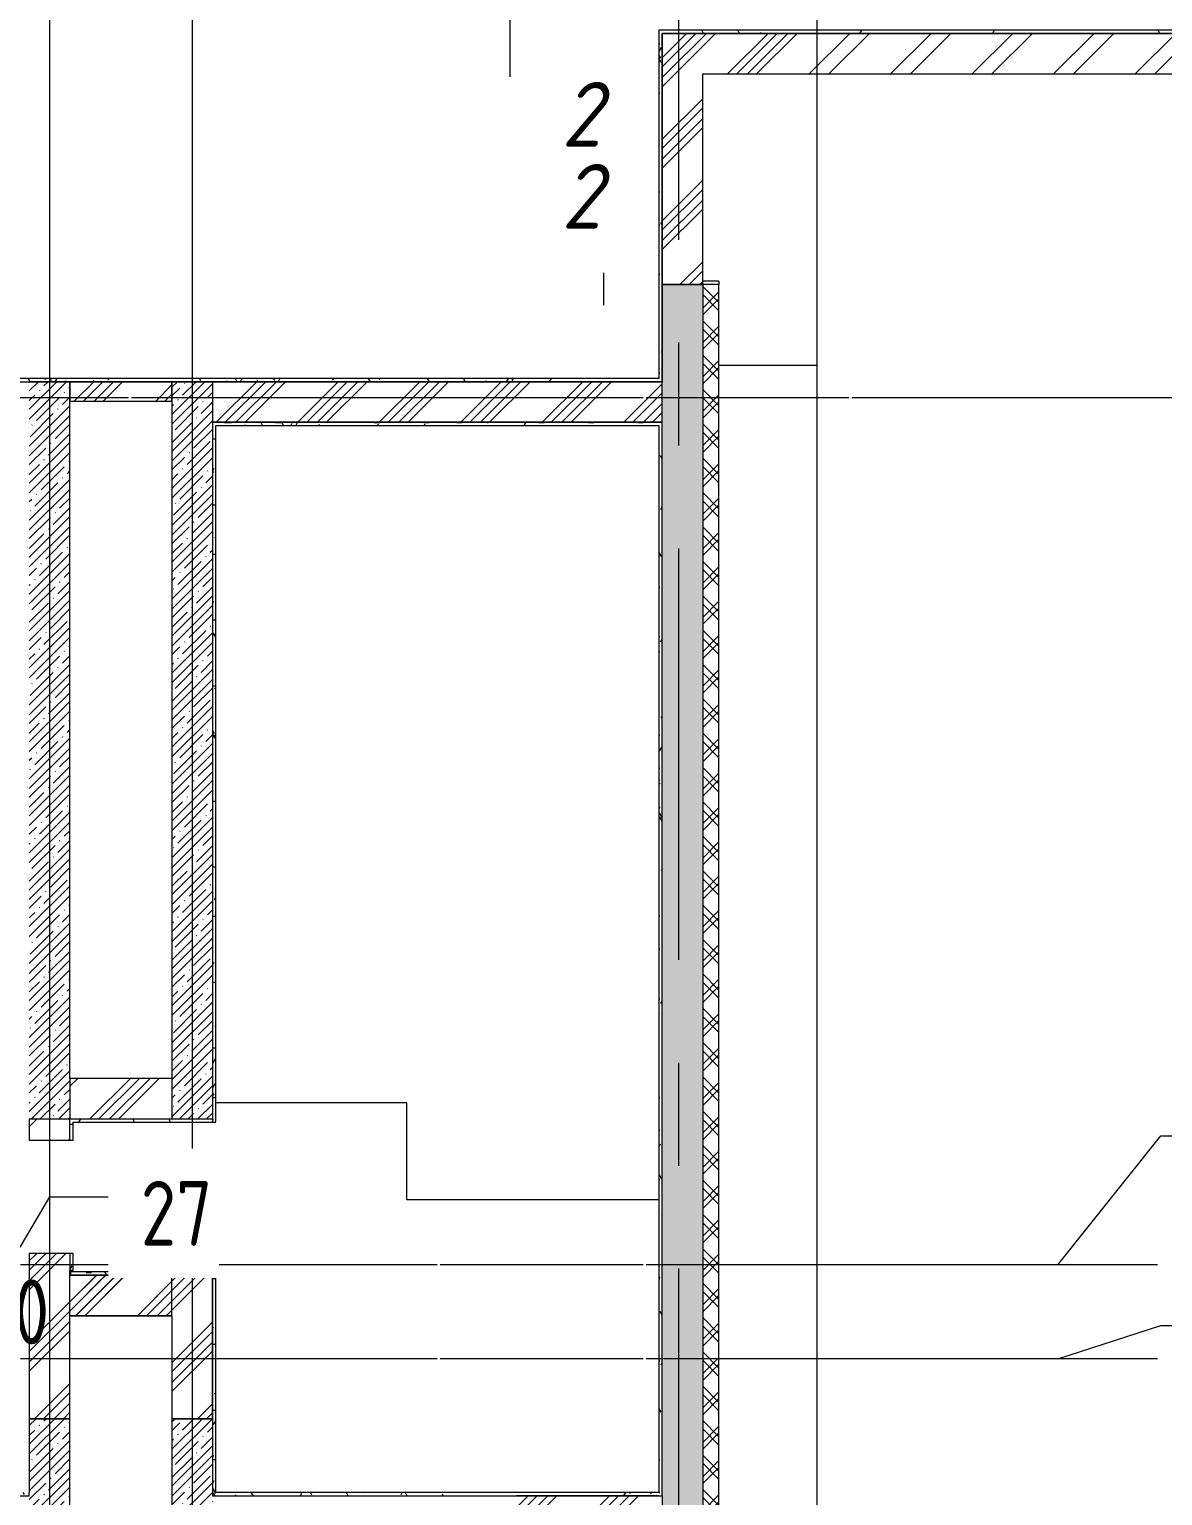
# Model space of a CAD drawing. Header units: metres. Extents: x 50 to 891, y -1294 to 247.
# Drawn here: x 599.17 to 634.13, y -1119.12 to -1073.87 of the extents above; entities that cross this region are included whole.
import ezdxf

# ---------------------------------------------------------------- set-up
doc = ezdxf.new("R2010")
doc.units = ezdxf.units.M
doc.linetypes.add('Линия сетки', pattern=[22.225, 12.7, -3.175, 3.175, -3.175])
doc.layers.add('ПЛАН', color=8, linetype='Continuous')
doc.styles.add('ISOCPEUR', font='isocpeur.ttf', dxfattribs={"width": 0.8, "height": 200})
doc.styles.add('ISOCPEUR_I_1', font='isocpeui.ttf', dxfattribs={"width": 0.9, "height": 250})
pattern_1 = [(45, (788.3719, -1465.799), (-1.257236, 1.257236), []), (45, (788.3719, -1463.894), (-1.257236, 1.257236), [])]
pattern_2 = [(45, (788.3719, -1465.799), (-0.5702463, 0.5702463), []), (45, (788.9421, -1465.799), (-0.5702463, 0.5702463), [1.008065, -0.201615, 0.016765, -0.18485])]
pattern_3 = [(0, (788.3719, -1465.799), (2.032, 0.508), [0.16764, -1.35636, 0.16764, -1.35636, -8.128]), (0, (788.3719, -1465.799), (2.032, 0.508), [-3.048, 0.16764, -2.88036, 0.16764, -1.35636, -3.556]), (0, (788.3719, -1465.799), (2.032, 0.508), [-7.62, 0.16764, -0.84836, 0.16764, -2.37236]), (120, (789.1339, -1465.545), (-1.4559409, 1.5057636), [0.16764, -1.35636, 0.16764, -9.48436]), (120, (789.1339, -1465.545), (-1.4559409, 1.5057636), [-1.69164, -1.35636, 0.16764, -2.88036, -5.08]), (120, (789.1339, -1465.545), (-1.4559409, 1.5057636), [-6.096, 0.16764, -1.35636, 0.16764, -3.38836]), (120, (789.1339, -1465.545), (-1.4559409, 1.5057636), [-7.78764, -0.84836, 0.16764, -2.37236]), (240, (789.3879, -1464.529), (-0.5760591, -2.0137636), [0.16764, -1.35636, 0.16764, -9.48436]), (240, (789.3879, -1464.529), (-0.5760591, -2.0137636), [-1.69164, -1.35636, 0.16764, -2.88036, -5.08]), (240, (789.3879, -1464.529), (-0.5760591, -2.0137636), [-6.096, 0.16764, -1.35636, 0.16764, -3.38836]), (240, (789.3879, -1464.529), (-0.5760591, -2.0137636), [-7.78764, -0.84836, 0.16764, -2.37236])]
pattern_4 = [(45, (625.0524, -1463.4442), (-1.257236, 1.257236), []), (45, (625.0524, -1461.5392), (-1.257236, 1.257236), [])]
pattern_5 = [(45, (625.0524, -1463.4442), (-0.5702463, 0.5702463), []), (45, (625.62266, -1463.4442), (-0.5702463, 0.5702463), [1.008065, -0.201615, 0.016765, -0.18485])]
pattern_6 = [(0, (625.0524, -1463.44417), (2.032, 0.508), [0.16764, -1.35636, 0.16764, -1.35636, -8.128]), (0, (625.0524, -1463.44417), (2.032, 0.508), [-3.048, 0.16764, -2.88036, 0.16764, -1.35636, -3.556]), (0, (625.0524, -1463.44417), (2.032, 0.508), [-7.62, 0.16764, -0.84836, 0.16764, -2.37236]), (120, (625.8144, -1463.19017), (-1.4559409, 1.5057636), [0.16764, -1.35636, 0.16764, -9.48436]), (120, (625.8144, -1463.19017), (-1.4559409, 1.5057636), [-1.69164, -1.35636, 0.16764, -2.88036, -5.08]), (120, (625.8144, -1463.19017), (-1.4559409, 1.5057636), [-6.096, 0.16764, -1.35636, 0.16764, -3.38836]), (120, (625.8144, -1463.19017), (-1.4559409, 1.5057636), [-7.78764, -0.84836, 0.16764, -2.37236]), (240, (626.0684, -1462.17417), (-0.5760591, -2.0137636), [0.16764, -1.35636, 0.16764, -9.48436]), (240, (626.0684, -1462.17417), (-0.5760591, -2.0137636), [-1.69164, -1.35636, 0.16764, -2.88036, -5.08]), (240, (626.0684, -1462.17417), (-0.5760591, -2.0137636), [-6.096, 0.16764, -1.35636, 0.16764, -3.38836]), (240, (626.0684, -1462.17417), (-0.5760591, -2.0137636), [-7.78764, -0.84836, 0.16764, -2.37236])]

msp = doc.modelspace()

# ---------------------------------------------------------------- hatches: boundary and pattern name
at = {"layer": 'ПЛАН', "lineweight": 13}
h = msp.add_hatch(dxfattribs=at)
h.set_pattern_fill('FP_4', color=8, scale=0.005, style=0, pattern_type=2)
h.set_pattern_definition(pattern_3)
h.paths.add_polyline_path([(618.595, -1073.994), (637.32, -1073.994), (637.32, -1073.894), (618.595, -1073.894)])
h = msp.add_hatch(dxfattribs=at)
h.set_pattern_fill('FP_4', color=8, scale=0.005, style=0, pattern_type=2)
h.set_pattern_definition(pattern_6)
h.paths.add_polyline_path([(618.595, -1073.994), (623.469, -1073.994), (623.469, -1073.894), (618.595, -1073.894)])
h = msp.add_hatch(dxfattribs=at)
h.set_pattern_fill('FP_4', color=8, scale=0.005, style=0, pattern_type=2)
h.set_pattern_definition(pattern_3)
h.paths.add_polyline_path([(618.595, -1084.743), (618.695, -1084.743), (618.695, -1073.994), (618.595, -1073.994), (618.595, -1084.643)])
h = msp.add_hatch(dxfattribs=at)
h.set_pattern_fill('FP_4', color=8, scale=0.005, style=0, pattern_type=2)
h.set_pattern_definition(pattern_6)
h.paths.add_polyline_path([(618.595, -1084.743), (618.695, -1084.743), (618.695, -1073.994), (618.595, -1073.994), (618.595, -1084.643)])
h = msp.add_hatch(dxfattribs=at)
h.set_pattern_fill('FP_3', color=8, scale=0.005, style=0, pattern_type=2)
h.set_pattern_definition(pattern_1)
h.paths.add_polyline_path([(636.07, -1075.244), (636.07, -1073.994), (618.695, -1073.994), (618.695, -1075.244), (635.529, -1075.244)])
h = msp.add_hatch(dxfattribs=at)
h.set_pattern_fill('FP_2', color=8, scale=0.005, style=0, pattern_type=2)
h.set_pattern_definition(pattern_4)
h.paths.add_polyline_path([(623.469, -1075.244), (623.469, -1073.994), (618.695, -1073.994), (618.695, -1075.244), (619.945, -1075.244)])
h = msp.add_hatch(dxfattribs=at)
h.set_pattern_fill('FP_3', color=8, scale=0.005, style=0, pattern_type=2)
h.set_pattern_definition(pattern_1)
h.paths.add_polyline_path([(618.695, -1081.744), (619.945, -1081.744), (619.945, -1075.244), (618.695, -1075.244), (618.695, -1078.038)])
h = msp.add_hatch(dxfattribs=at)
h.set_pattern_fill('FP_2', color=8, scale=0.005, style=0, pattern_type=2)
h.set_pattern_definition(pattern_4)
h.paths.add_polyline_path([(618.695, -1081.744), (619.945, -1081.744), (619.945, -1075.244), (618.695, -1075.244), (618.695, -1079.871)])
h = msp.add_hatch(dxfattribs=at)
h.set_pattern_fill('FP_1', color=8, scale=0.005, style=0, pattern_type=2)
h.set_pattern_definition(pattern_2)
h.paths.add_polyline_path([(619.945, -1157.744), (619.945, -1081.744), (618.695, -1081.744), (618.695, -1157.744), (618.945, -1157.744)])
h = msp.add_hatch(dxfattribs=at)
h.set_pattern_fill('FP_1', color=8, scale=0.005, style=0, pattern_type=2)
h.set_pattern_definition(pattern_5)
h.paths.add_polyline_path([(619.945, -1157.744), (619.945, -1081.744), (618.695, -1081.744), (618.695, -1157.744), (618.945, -1157.744)])
h = msp.add_hatch(dxfattribs=at)
h.set_pattern_fill('FP_5', color=8, scale=0.005, style=0, pattern_type=2)
h.set_pattern_definition([(45, (788.3719, -1465.799), (-0.5303301, 0.5303301), []), (135, (788.3719, -1465.799), (-0.5303301, -0.5303301), [])])
h.paths.add_polyline_path([(620.445, -1157.744), (620.445, -1081.744), (619.945, -1081.744), (619.945, -1157.744)])
h = msp.add_hatch(dxfattribs=at)
h.set_pattern_fill('FP_3', color=8, scale=0.005, style=0, pattern_type=2)
h.set_pattern_definition([(45, (625.0524, -1463.4442), (-0.5303301, 0.5303301), []), (135, (625.0524, -1463.4442), (-0.5303301, -0.5303301), [])])
h.paths.add_polyline_path([(620.445, -1157.744), (620.445, -1081.744), (619.945, -1081.744), (619.945, -1157.744)])
h = msp.add_hatch(dxfattribs=at)
h.set_pattern_fill('FP_4', color=8, scale=0.005, style=0, pattern_type=2)
h.set_pattern_definition(pattern_6)
h.paths.add_polyline_path([(585.545, -1084.743), (618.595, -1084.743), (618.595, -1084.643), (585.545, -1084.643)])
h = msp.add_hatch(dxfattribs=at)
h.set_pattern_fill('FP_4', color=8, scale=0.005, style=0, pattern_type=2)
h.set_pattern_definition(pattern_3)
h.paths.add_polyline_path([(595.171, -1084.743), (618.595, -1084.743), (618.595, -1084.643), (595.171, -1084.643)])
h = msp.add_hatch(dxfattribs=at)
h.set_pattern_fill('FP_1', color=8, scale=0.005, style=0, pattern_type=2)
h.set_pattern_definition(pattern_2)
h.paths.add_polyline_path([(600.42, -1107.494), (600.42, -1084.744), (599.17, -1084.744), (599.17, -1107.494)])
h = msp.add_hatch(dxfattribs=at)
h.set_pattern_fill('FP_1', color=8, scale=0.005, style=0, pattern_type=2)
h.set_pattern_definition(pattern_5)
h.paths.add_polyline_path([(600.42, -1107.494), (600.42, -1084.744), (599.17, -1084.744), (599.17, -1107.494), (600.05, -1107.494)])
h = msp.add_hatch(dxfattribs=at)
h.set_pattern_fill('FP_3', color=8, scale=0.005, style=0, pattern_type=2)
h.set_pattern_definition(pattern_1)
h.paths.add_polyline_path([(603.57, -1085.344), (603.57, -1084.744), (600.42, -1084.744), (600.42, -1085.344)])
h = msp.add_hatch(dxfattribs=at)
h.set_pattern_fill('FP_2', color=8, scale=0.005, style=0, pattern_type=2)
h.set_pattern_definition(pattern_4)
h.paths.add_polyline_path([(603.57, -1085.344), (603.57, -1084.744), (600.42, -1084.744), (600.42, -1085.344), (601.605, -1085.344)])
h = msp.add_hatch(dxfattribs=at)
h.set_pattern_fill('FP_1', color=8, scale=0.005, style=0, pattern_type=2)
h.set_pattern_definition(pattern_2)
h.paths.add_polyline_path([(603.57, -1107.494), (604.82, -1107.494), (604.82, -1084.744), (603.57, -1084.744), (603.57, -1103.711)])
h = msp.add_hatch(dxfattribs=at)
h.set_pattern_fill('FP_1', color=8, scale=0.005, style=0, pattern_type=2)
h.set_pattern_definition(pattern_5)
h.paths.add_polyline_path([(603.57, -1107.494), (604.82, -1107.494), (604.82, -1084.744), (603.57, -1084.744), (603.57, -1098.476)])
h = msp.add_hatch(dxfattribs=at)
h.set_pattern_fill('FP_3', color=8, scale=0.005, style=0, pattern_type=2)
h.set_pattern_definition(pattern_1)
h.paths.add_polyline_path([(604.82, -1085.994), (618.695, -1085.994), (618.695, -1084.744), (604.82, -1084.744)])
h = msp.add_hatch(dxfattribs=at)
h.set_pattern_fill('FP_2', color=8, scale=0.005, style=0, pattern_type=2)
h.set_pattern_definition(pattern_4)
h.paths.add_polyline_path([(604.82, -1085.994), (618.695, -1085.994), (618.695, -1084.744), (604.82, -1084.744)])
h = msp.add_hatch(dxfattribs=at)
h.set_pattern_fill('FP_4', color=8, scale=0.005, style=0, pattern_type=2)
h.set_pattern_definition(pattern_3)
h.paths.add_polyline_path([(618.595, -1086.094), (618.695, -1086.094), (618.695, -1085.994), (604.82, -1085.994), (604.82, -1086.094), (617.019, -1086.094)])
h = msp.add_hatch(dxfattribs=at)
h.set_pattern_fill('FP_4', color=8, scale=0.005, style=0, pattern_type=2)
h.set_pattern_definition(pattern_6)
h.paths.add_polyline_path([(618.595, -1086.094), (618.695, -1086.094), (618.695, -1085.994), (604.82, -1085.994), (604.82, -1086.094), (614.047, -1086.094)])
h = msp.add_hatch(dxfattribs=at)
h.set_pattern_fill('FP_4', color=8, scale=0.005, style=0, pattern_type=2)
h.set_pattern_definition(pattern_3)
h.paths.add_polyline_path([(604.92, -1107.594), (604.92, -1086.094), (604.82, -1086.094), (604.82, -1107.594)])
h = msp.add_hatch(dxfattribs=at)
h.set_pattern_fill('FP_4', color=8, scale=0.005, style=0, pattern_type=2)
h.set_pattern_definition(pattern_6)
h.paths.add_polyline_path([(604.92, -1107.594), (604.92, -1086.094), (604.82, -1086.094), (604.82, -1107.594)])
h = msp.add_hatch(dxfattribs=at)
h.set_pattern_fill('FP_4', color=8, scale=0.005, style=0, pattern_type=2)
h.set_pattern_definition(pattern_3)
h.paths.add_polyline_path([(618.595, -1119.119), (618.695, -1119.115), (618.695, -1086.094), (618.595, -1086.094), (618.595, -1119.115)])
h = msp.add_hatch(dxfattribs=at)
h.set_pattern_fill('FP_4', color=8, scale=0.005, style=0, pattern_type=2)
h.set_pattern_definition(pattern_6)
h.paths.add_polyline_path([(618.595, -1119.119), (618.695, -1119.119), (618.695, -1086.094), (618.595, -1086.094), (618.595, -1119.019)])
h = msp.add_hatch(dxfattribs=at)
h.set_pattern_fill('FP_3', color=8, scale=0.005, style=0, pattern_type=2)
h.set_pattern_definition(pattern_1)
h.paths.add_polyline_path([(603.57, -1107.494), (603.57, -1106.244), (600.42, -1106.244), (600.42, -1107.494), (601.593, -1107.494)])
h = msp.add_hatch(dxfattribs=at)
h.set_pattern_fill('FP_2', color=8, scale=0.005, style=0, pattern_type=2)
h.set_pattern_definition(pattern_4)
h.paths.add_polyline_path([(603.57, -1107.494), (603.57, -1106.244), (600.42, -1106.244), (600.42, -1107.494), (601.605, -1107.494)])
h = msp.add_hatch(dxfattribs=at)
h.set_pattern_fill('FP_3', color=8, scale=0.005, style=0, pattern_type=2)
h.set_pattern_definition(pattern_1)
h.paths.add_polyline_path([(599.17, -1112.311), (600.42, -1112.311), (600.42, -1111.644), (599.17, -1111.644)])
h.paths.add_polyline_path([(599.17, -1108.144), (600.42, -1108.144), (600.42, -1107.494), (599.17, -1107.494)])
h = msp.add_hatch(dxfattribs=at)
h.set_pattern_fill('FP_2', color=8, scale=0.005, style=0, pattern_type=2)
h.set_pattern_definition(pattern_4)
h.paths.add_polyline_path([(599.17, -1112.311), (600.42, -1112.311), (600.42, -1111.644), (599.17, -1111.644)])
h.paths.add_polyline_path([(599.17, -1108.144), (600.42, -1108.144), (600.42, -1107.494), (599.17, -1107.494), (599.17, -1107.778)])
h = msp.add_hatch(dxfattribs=at)
h.set_pattern_fill('FP_4', color=8, scale=0.005, style=0, pattern_type=2)
h.set_pattern_definition(pattern_3)
h.paths.add_polyline_path([(600.42, -1112.161), (600.52, -1112.161), (600.52, -1111.644), (600.42, -1111.644)])
h.paths.add_polyline_path([(600.42, -1108.144), (600.52, -1108.144), (600.52, -1107.494), (600.42, -1107.494)])
h = msp.add_hatch(dxfattribs=at)
h.set_pattern_fill('FP_4', color=8, scale=0.005, style=0, pattern_type=2)
h.set_pattern_definition(pattern_3)
h.paths.add_polyline_path([(604.82, -1107.594), (604.82, -1107.494), (600.52, -1107.494), (600.52, -1107.594), (604.678, -1107.594)])
h = msp.add_hatch(dxfattribs=at)
h.set_pattern_fill('FP_4', color=8, scale=0.005, style=0, pattern_type=2)
h.set_pattern_definition(pattern_6)
h.paths.add_polyline_path([(601.605, -1107.594), (604.82, -1107.594), (604.82, -1107.494), (600.52, -1107.494), (600.52, -1107.594)])
h = msp.add_hatch(dxfattribs=at)
h.set_pattern_fill('FP_4', color=8, scale=0.005, style=0, pattern_type=2)
h.set_pattern_definition(pattern_3)
h.paths.add_polyline_path([(604.82, -1112.311), (604.82, -1112.211), (600.445, -1112.211), (600.445, -1112.311), (604.678, -1112.311)])
h = msp.add_hatch(dxfattribs=at)
h.set_pattern_fill('FP_4', color=8, scale=0.005, style=0, pattern_type=2)
h.set_pattern_definition(pattern_6)
h.paths.add_polyline_path([(604.82, -1112.311), (604.82, -1112.211), (600.445, -1112.211), (600.445, -1112.311), (601.605, -1112.311)])
h = msp.add_hatch(dxfattribs=at)
h.set_pattern_fill('FP_4', color=8, scale=0.005, style=0, pattern_type=2)
h.set_pattern_definition(pattern_3)
h.paths.add_polyline_path([(604.92, -1119.019), (604.92, -1112.211), (604.82, -1112.211), (604.82, -1119.019)])
h = msp.add_hatch(dxfattribs=at)
h.set_pattern_fill('FP_4', color=8, scale=0.005, style=0, pattern_type=2)
h.set_pattern_definition(pattern_6)
h.paths.add_polyline_path([(604.92, -1119.019), (604.92, -1112.211), (604.82, -1112.211), (604.82, -1119.019)])
h = msp.add_hatch(dxfattribs=at)
h.set_pattern_fill('FP_3', color=8, scale=0.005, style=0, pattern_type=2)
h.set_pattern_definition(pattern_1)
h.paths.add_polyline_path([(600.42, -1116.744), (600.42, -1112.311), (599.17, -1112.311), (599.17, -1116.744)])
h = msp.add_hatch(dxfattribs=at)
h.set_pattern_fill('FP_2', color=8, scale=0.005, style=0, pattern_type=2)
h.set_pattern_definition(pattern_4)
h.paths.add_polyline_path([(600.42, -1116.744), (600.42, -1112.311), (599.17, -1112.311), (599.17, -1116.744)])
h = msp.add_hatch(dxfattribs=at)
h.set_pattern_fill('FP_3', color=8, scale=0.005, style=0, pattern_type=2)
h.set_pattern_definition(pattern_1)
h.paths.add_polyline_path([(600.42, -1113.561), (603.57, -1113.561), (603.57, -1112.311), (600.42, -1112.311)])
h = msp.add_hatch(dxfattribs=at)
h.set_pattern_fill('FP_2', color=8, scale=0.005, style=0, pattern_type=2)
h.set_pattern_definition(pattern_4)
h.paths.add_polyline_path([(600.42, -1113.561), (603.57, -1113.561), (603.57, -1112.311), (600.42, -1112.311), (600.42, -1112.429)])
h = msp.add_hatch(dxfattribs=at)
h.set_pattern_fill('FP_3', color=8, scale=0.005, style=0, pattern_type=2)
h.set_pattern_definition(pattern_1)
h.paths.add_polyline_path([(600.42, -1113.569), (604.82, -1113.569), (604.82, -1112.319), (600.42, -1112.319)])
h = msp.add_hatch(dxfattribs=at)
h.set_pattern_fill('FP_2', color=8, scale=0.005, style=0, pattern_type=2)
h.set_pattern_definition(pattern_4)
h.paths.add_polyline_path([(600.42, -1113.569), (604.82, -1113.569), (604.82, -1112.319), (600.42, -1112.319), (600.42, -1112.429)])
h = msp.add_hatch(dxfattribs=at)
h.set_pattern_fill('FP_3', color=8, scale=0.005, style=0, pattern_type=2)
h.set_pattern_definition(pattern_1)
h.paths.add_polyline_path([(603.57, -1116.744), (604.82, -1116.744), (604.82, -1113.569), (603.57, -1113.569), (603.57, -1113.98)])
h = msp.add_hatch(dxfattribs=at)
h.set_pattern_fill('FP_2', color=8, scale=0.005, style=0, pattern_type=2)
h.set_pattern_definition(pattern_4)
h.paths.add_polyline_path([(603.57, -1116.744), (604.82, -1116.744), (604.82, -1113.569), (603.57, -1113.569)])
h = msp.add_hatch(dxfattribs=at)
h.set_pattern_fill('FP_1', color=8, scale=0.005, style=0, pattern_type=2)
h.set_pattern_definition(pattern_2)
h.paths.add_polyline_path([(600.42, -1124.744), (600.42, -1116.744), (599.17, -1116.744), (599.17, -1124.744)])
h = msp.add_hatch(dxfattribs=at)
h.set_pattern_fill('FP_1', color=8, scale=0.005, style=0, pattern_type=2)
h.set_pattern_definition(pattern_5)
h.paths.add_polyline_path([(600.42, -1124.744), (600.42, -1116.744), (599.17, -1116.744), (599.17, -1124.744)])
h = msp.add_hatch(dxfattribs=at)
h.set_pattern_fill('FP_1', color=8, scale=0.005, style=0, pattern_type=2)
h.set_pattern_definition(pattern_2)
h.paths.add_polyline_path([(604.82, -1124.744), (604.82, -1116.744), (603.57, -1116.744), (603.57, -1124.744), (604.678, -1124.744)])
h = msp.add_hatch(dxfattribs=at)
h.set_pattern_fill('FP_1', color=8, scale=0.005, style=0, pattern_type=2)
h.set_pattern_definition(pattern_5)
h.paths.add_polyline_path([(604.82, -1124.744), (604.82, -1116.744), (603.57, -1116.744), (603.57, -1124.744), (604.715, -1124.744)])
h = msp.add_hatch(dxfattribs=at)
h.set_pattern_fill('FP_4', color=8, scale=0.005, style=0, pattern_type=2)
h.set_pattern_definition(pattern_6)
h.paths.add_polyline_path([(589.795, -1119.119), (599.17, -1119.119), (599.17, -1119.019), (589.695, -1119.019), (589.695, -1119.119)])
h = msp.add_hatch(dxfattribs=at)
h.set_pattern_fill('FP_4', color=8, scale=0.005, style=0, pattern_type=2)
h.set_pattern_definition(pattern_3)
h.paths.add_polyline_path([(598.508, -1119.119), (599.17, -1119.115), (599.17, -1119.019), (595.171, -1119.019), (595.171, -1119.119)])
h = msp.add_hatch(dxfattribs=at)
h.set_pattern_fill('FP_4', color=8, scale=0.005, style=0, pattern_type=2)
h.set_pattern_definition(pattern_3)
h.paths.add_polyline_path([(618.595, -1119.119), (618.595, -1119.019), (604.82, -1119.019), (604.82, -1119.119), (617.019, -1119.119)])
h = msp.add_hatch(dxfattribs=at)
h.set_pattern_fill('FP_4', color=8, scale=0.005, style=0, pattern_type=2)
h.set_pattern_definition(pattern_6)
h.paths.add_polyline_path([(618.595, -1119.119), (618.595, -1119.019), (604.82, -1119.019), (604.82, -1119.119), (614.047, -1119.119)])
h = msp.add_hatch(dxfattribs=at)
h.set_pattern_fill('FP_3', color=8, scale=0.005, style=0, pattern_type=2)
h.set_pattern_definition(pattern_1)
h.paths.add_polyline_path([(614.195, -1120.369), (618.695, -1120.369), (618.695, -1119.119), (614.195, -1119.119)])
h = msp.add_hatch(dxfattribs=at)
h.set_pattern_fill('FP_2', color=8, scale=0.005, style=0, pattern_type=2)
h.set_pattern_definition(pattern_4)
h.paths.add_polyline_path([(614.195, -1120.369), (618.695, -1120.369), (618.695, -1119.119), (614.195, -1119.119)])

# ---------------------------------------------------------------- linework, layer by layer
at = {"layer": 'ПЛАН', "color": 8, "linetype": 'Линия сетки', "lineweight": 13}
for p, q in [((613.995, -1056.208), (613.995, -1075.338)), ((613.995, -1058.237), (613.995, -1075.338)), ((599.795, -1063.104), (599.795, -1219.144)), ((604.195, -1063.104), (604.195, -1216.038)), ((599.795, -1064.51), (599.795, -1218.238)), ((604.195, -1064.51), (604.195, -1215.132)), ((599.795, -1067.662), (599.795, -1219.144)), ((599.795, -1067.662), (599.795, -1218.238)), ((604.195, -1067.662), (604.195, -1216.038)), ((604.195, -1067.662), (604.195, -1215.132)), ((619.195, -1067.662), (619.195, -1219.144)), ((619.195, -1067.662), (619.195, -1218.238)), ((637.25, -1085.244), (428.248, -1085.244)), ((637.25, -1085.244), (428.925, -1085.244)), ((795.903, -1085.244), (594.717, -1085.244)), ((795.903, -1085.244), (594.717, -1085.244)), ((630.9, -1111.994), (428.925, -1111.994)), ((789.553, -1111.994), (594.717, -1111.994)), ((630.9, -1114.894), (428.925, -1114.894)), ((789.553, -1114.894), (594.717, -1114.894))]:
    msp.add_line(p, q, dxfattribs=at)
at = {"layer": 'ПЛАН', "color": 8, "lineweight": 13}
for p, q in [((623.469, -1067.517), (623.469, -1140.909)), ((637.42, -1073.894), (618.595, -1073.894)), ((618.595, -1073.894), (618.595, -1084.643)), ((623.469, -1073.894), (618.595, -1073.894)), ((618.595, -1073.894), (618.595, -1084.643)), ((637.32, -1073.994), (618.695, -1073.994)), ((618.695, -1073.994), (618.695, -1081.744)), ((618.695, -1073.994), (637.32, -1073.994)), ((618.695, -1084.743), (618.695, -1073.994)), ((618.695, -1073.994), (618.695, -1081.744)), ((618.695, -1073.994), (623.469, -1073.994)), ((618.695, -1084.743), (618.695, -1073.994)), ((619.945, -1075.244), (636.07, -1075.244)), ((619.945, -1081.744), (619.945, -1075.244)), ((619.945, -1075.244), (623.469, -1075.244)), ((619.945, -1081.744), (619.945, -1075.244)), ((619.946, -1081.644), (619.948, -1075.245)), ((619.946, -1081.644), (619.948, -1075.245)), ((619.948, -1075.245), (636.07, -1075.25)), ((619.948, -1075.245), (623.469, -1075.246)), ((616.897, -1080.704), (616.897, -1078.852)), ((616.897, -1082.381), (616.897, -1081.384)), ((620.445, -1081.744), (618.695, -1081.744)), ((618.695, -1081.744), (618.695, -1084.744)), ((618.695, -1081.744), (619.945, -1081.744)), ((620.445, -1081.744), (618.695, -1081.744)), ((618.695, -1081.744), (618.695, -1084.744)), ((618.695, -1081.744), (619.945, -1081.744)), ((620.445, -1081.644), (619.945, -1081.644)), ((620.445, -1081.644), (619.945, -1081.644)), ((619.945, -1081.744), (619.945, -1157.744)), ((619.945, -1081.744), (619.945, -1157.744)), ((620.445, -1081.644), (620.445, -1081.744)), ((620.445, -1081.644), (620.445, -1081.744)), ((620.445, -1157.744), (620.445, -1081.744)), ((620.445, -1157.744), (620.445, -1081.744)), ((623.469, -1084.244), (620.445, -1084.244)), ((585.545, -1084.743), (618.695, -1084.743)), ((618.595, -1084.643), (585.645, -1084.643)), ((618.595, -1084.643), (595.171, -1084.643)), ((595.171, -1084.743), (618.695, -1084.743)), ((600.42, -1084.744), (599.17, -1084.744)), ((600.42, -1084.744), (599.17, -1084.744)), ((600.42, -1106.244), (600.42, -1084.744)), ((603.57, -1084.744), (600.42, -1084.744)), ((600.42, -1084.744), (600.42, -1085.344)), ((600.42, -1106.244), (600.42, -1084.744)), ((603.57, -1084.744), (600.42, -1084.744)), ((600.42, -1084.744), (600.42, -1085.344)), ((603.57, -1085.344), (603.57, -1084.744)), ((604.82, -1084.744), (603.57, -1084.744)), ((603.57, -1084.744), (603.57, -1107.494)), ((603.57, -1085.344), (603.57, -1084.744)), ((604.82, -1084.744), (603.57, -1084.744)), ((603.57, -1084.744), (603.57, -1107.494)), ((618.695, -1084.744), (604.82, -1084.744)), ((604.82, -1084.744), (604.82, -1086.094)), ((618.695, -1084.744), (604.82, -1084.744)), ((604.82, -1084.744), (604.82, -1086.094)), ((618.595, -1084.743), (606.611, -1084.744)), ((618.595, -1084.743), (606.611, -1084.744)), ((618.695, -1085.994), (618.695, -1084.744)), ((618.695, -1085.994), (618.695, -1084.744)), ((600.42, -1085.344), (603.57, -1085.344)), ((600.42, -1085.344), (603.57, -1085.344)), ((604.82, -1085.994), (618.695, -1085.994)), ((618.695, -1085.994), (604.82, -1085.994)), ((604.82, -1085.994), (618.695, -1085.994)), ((618.695, -1085.994), (604.82, -1085.994)), ((604.82, -1086.094), (604.82, -1086.094)), ((604.82, -1086.094), (604.82, -1107.594)), ((604.82, -1086.094), (604.82, -1086.094)), ((604.82, -1086.094), (604.82, -1107.594)), ((604.92, -1086.094), (618.595, -1086.094)), ((604.92, -1107.594), (604.92, -1086.094)), ((604.92, -1086.094), (618.595, -1086.094)), ((604.92, -1107.594), (604.92, -1086.094)), ((618.595, -1086.094), (618.595, -1119.019)), ((618.595, -1086.094), (618.595, -1119.019)), ((618.695, -1086.094), (618.695, -1085.994)), ((618.695, -1086.094), (618.695, -1085.994)), ((618.695, -1119.119), (618.695, -1086.094)), ((618.695, -1119.119), (618.695, -1086.094)), ((603.57, -1106.244), (600.42, -1106.244)), ((600.42, -1106.244), (600.42, -1107.494)), ((603.57, -1106.244), (600.42, -1106.244)), ((600.42, -1106.244), (600.42, -1107.494)), ((610.82, -1106.994), (604.92, -1106.994)), ((610.82, -1106.994), (604.92, -1106.994)), ((610.82, -1109.994), (610.82, -1106.994)), ((610.82, -1109.994), (610.82, -1106.994)), ((599.17, -1107.494), (600.42, -1107.494)), ((599.17, -1107.494), (604.82, -1107.494)), ((599.17, -1107.494), (599.17, -1108.144)), ((599.17, -1107.494), (600.42, -1107.494)), ((599.17, -1107.494), (604.82, -1107.494)), ((599.17, -1107.494), (599.17, -1108.144)), ((600.42, -1108.144), (600.42, -1107.494)), ((600.42, -1108.144), (600.42, -1107.494)), ((600.52, -1108.144), (600.52, -1107.594)), ((600.52, -1107.594), (604.92, -1107.594)), ((600.52, -1108.144), (600.52, -1107.594)), ((600.52, -1107.594), (604.92, -1107.594)), ((599.17, -1108.144), (600.42, -1108.144)), ((599.17, -1108.144), (600.42, -1108.144)), ((600.42, -1108.144), (600.52, -1108.144)), ((600.42, -1108.144), (600.52, -1108.144)), ((630.9, -1111.994), (634.075, -1108.017)), ((634.075, -1108.017), (637.25, -1108.017)), ((599.795, -1109.894), (598.025, -1112.885)), ((599.795, -1109.894), (601.714, -1109.894)), ((618.595, -1109.994), (610.82, -1109.994)), ((618.595, -1109.994), (610.82, -1109.994)), ((600.42, -1111.644), (599.17, -1111.644)), ((599.17, -1111.644), (599.17, -1112.311)), ((600.42, -1111.644), (599.17, -1111.644)), ((599.17, -1111.644), (599.17, -1112.311)), ((600.52, -1111.644), (600.42, -1111.644)), ((600.42, -1111.644), (600.42, -1112.161)), ((600.52, -1111.644), (600.42, -1111.644)), ((600.42, -1111.644), (600.42, -1112.161)), ((600.52, -1112.161), (600.52, -1111.644)), ((600.52, -1112.161), (600.52, -1111.644)), ((600.42, -1112.311), (600.42, -1112.161)), ((600.42, -1112.161), (600.52, -1112.161)), ((600.42, -1112.311), (600.42, -1112.161)), ((600.42, -1112.161), (600.52, -1112.161)), ((604.92, -1112.211), (600.445, -1112.211)), ((600.445, -1112.211), (600.445, -1112.311)), ((604.92, -1112.211), (600.445, -1112.211)), ((600.445, -1112.211), (600.445, -1112.311)), ((604.92, -1119.019), (604.92, -1112.211)), ((604.92, -1119.019), (604.92, -1112.211)), ((599.17, -1112.311), (599.17, -1116.744)), ((599.17, -1112.311), (599.17, -1116.744)), ((603.57, -1112.311), (600.42, -1112.311)), ((603.57, -1112.311), (600.42, -1112.311)), ((600.42, -1116.744), (600.42, -1112.319)), ((604.82, -1112.319), (600.42, -1112.319)), ((600.42, -1116.744), (600.42, -1112.319)), ((604.82, -1112.319), (600.42, -1112.319)), ((600.445, -1112.311), (604.82, -1112.311)), ((600.445, -1112.311), (604.82, -1112.311)), ((603.57, -1113.561), (603.57, -1112.311)), ((603.57, -1113.561), (603.57, -1112.311)), ((604.82, -1112.311), (604.82, -1116.744)), ((604.82, -1112.311), (604.82, -1116.744)), ((604.82, -1116.744), (604.82, -1112.319)), ((604.82, -1116.744), (604.82, -1112.319)), ((600.42, -1113.561), (603.57, -1113.561)), ((600.42, -1113.561), (603.57, -1113.561)), ((600.42, -1113.569), (603.57, -1113.569)), ((600.42, -1113.569), (603.57, -1113.569)), ((603.57, -1113.569), (603.57, -1116.744)), ((603.57, -1113.569), (603.57, -1116.744)), ((630.9, -1114.894), (634.075, -1113.863)), ((634.075, -1113.863), (637.25, -1113.863)), ((599.17, -1116.744), (600.42, -1116.744)), ((600.42, -1116.744), (599.17, -1116.744)), ((599.17, -1116.744), (599.17, -1119.019)), ((599.17, -1116.744), (600.42, -1116.744)), ((600.42, -1116.744), (599.17, -1116.744)), ((599.17, -1116.744), (599.17, -1119.019)), ((600.42, -1124.744), (600.42, -1116.744)), ((600.42, -1124.744), (600.42, -1116.744)), ((603.57, -1116.744), (603.57, -1124.744)), ((604.82, -1116.744), (603.57, -1116.744)), ((603.57, -1116.744), (604.82, -1116.744)), ((603.57, -1116.744), (603.57, -1124.744)), ((604.82, -1116.744), (603.57, -1116.744)), ((603.57, -1116.744), (604.82, -1116.744)), ((604.82, -1116.744), (604.82, -1119.119)), ((604.82, -1116.744), (604.82, -1119.119)), ((599.17, -1119.119), (599.17, -1119.019)), ((599.17, -1119.119), (599.17, -1119.019)), ((618.595, -1119.019), (604.92, -1119.019)), ((618.595, -1119.019), (604.92, -1119.019)), ((589.795, -1119.119), (599.17, -1119.119)), ((595.171, -1119.119), (599.17, -1119.119)), ((604.82, -1119.119), (618.595, -1119.119)), ((604.82, -1119.119), (618.595, -1119.119)), ((618.595, -1119.119), (614.195, -1119.119)), ((618.595, -1119.119), (614.195, -1119.119)), ((618.595, -1119.119), (618.695, -1119.119)), ((618.595, -1119.119), (618.695, -1119.119)), ((618.695, -1119.119), (618.695, -1157.744)), ((618.695, -1119.119), (618.695, -1157.744))]:
    msp.add_line(p, q, dxfattribs=at)

# ---------------------------------------------------------------- texts
at = {"layer": 'ПЛАН', "color": 8, "lineweight": 13, "insert": (615.586, -1075.491), "char_height": 2, "width": 1.01013, "attachment_point": 1, "style": 'ISOCPEUR_I_1', "bg_fill": 2}
msp.add_mtext('\\fISOCPEUR|b0|i1|c204|p34|;\\W.9;2', dxfattribs=at)

# ---------------------------------------------------------------- next in the draw order: texts
at = {"layer": 'ПЛАН', "color": 8, "lineweight": 13, "char_height": 2, "attachment_point": 1, "bg_fill": 2}
for s, insert, width, style in [('\\fISOCPEUR|b0|i1|c204|p34|;\\W.9;2', (615.586, -1078.023), 1.01013, 'ISOCPEUR_I_1'), ('27', (602.607, -1109.406), 1.41097, 'ISOCPEUR'), ('EI-60', (594.778, -1112.447), 3.11055, 'ISOCPEUR')]:
    msp.add_mtext(s, dxfattribs=dict(at, insert=insert, width=width, style=style))

doc.saveas('drawing.dxf')
